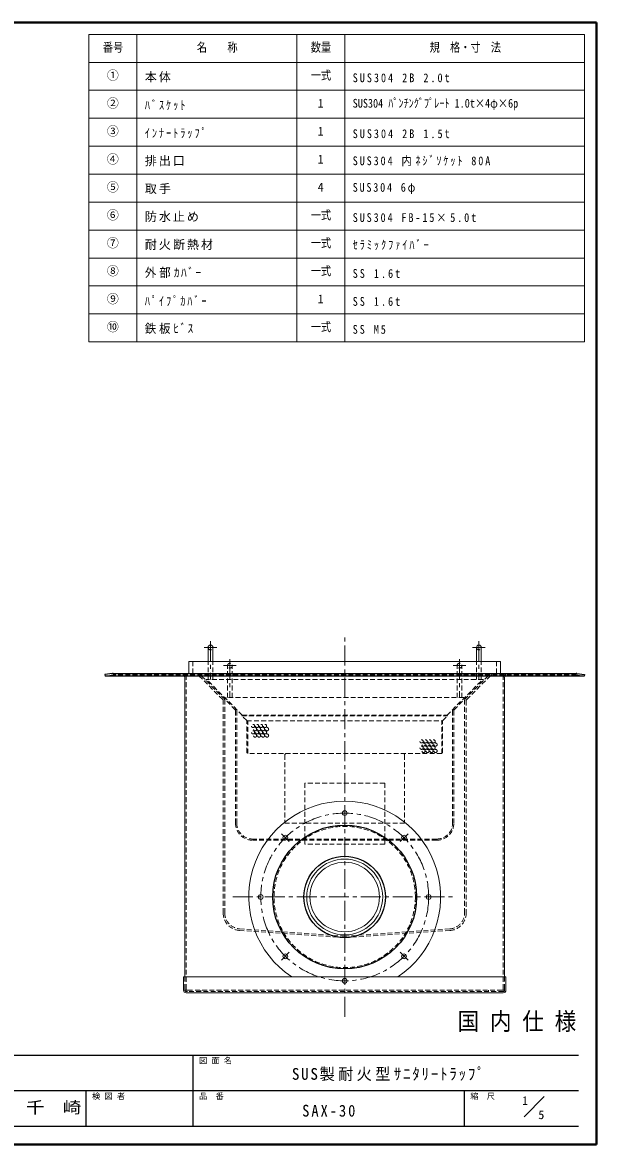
# Model space of a CAD drawing. Units: millimetres at full size, sheet at 1:5; details may follow other scales. Extents: x -1057 to 968, y -699 to 706.
# Drawn here: x 250 to 968, y -699 to 706 of the extents above; entities that cross this region are included whole.
import ezdxf
from ezdxf.enums import TextEntityAlignment as Align

# ---------------------------------------------------------------- set-up
doc = ezdxf.new("R2010")
doc.units = ezdxf.units.MM
doc.header["$LTSCALE"] = 5
doc.linetypes.add('CHAIN1', pattern=[8, 5, -1, 1, -1])
doc.linetypes.add('DASHED1', pattern=[1.8, 1.2, -0.6])
doc.layers.add('0-0_ﾚｲﾔ1', color=4, linetype='Continuous', lineweight=9)
doc.styles.add('ＭＳ ゴシック', font='')
doc.styles.get('ＭＳ ゴシック').set_extended_font_data('MS Gothic')

msp = doc.modelspace()

# ---------------------------------------------------------------- linework, layer by layer
at = {"layer": '0-0_ﾚｲﾔ1', "color": 1, "lineweight": 40}
for p, q in [((968.039, 705.682), (-1056.961, 705.682)), ((968.039, -699.318), (968.039, 705.682)), ((968.039, -699.318), (-1056.961, -699.318))]:
    msp.add_line(p, q, dxfattribs=at)
at = {"layer": '0-0_ﾚｲﾔ1', "color": 3, "lineweight": 18}
for p, q in [((333.039, 690.682), (953.039, 690.682)), ((333.039, 690.682), (333.039, 305.682)), ((393.039, 690.682), (393.039, 305.682)), ((593.039, 690.682), (593.039, 305.682)), ((653.039, 690.682), (653.039, 305.682)), ((953.039, 690.682), (953.039, 305.682)), ((333.039, 655.682), (953.039, 655.682)), ((333.039, 620.682), (953.039, 620.682)), ((333.039, 585.682), (953.039, 585.682)), ((333.039, 550.682), (953.039, 550.682)), ((333.039, 515.682), (953.039, 515.682)), ((333.039, 480.682), (953.039, 480.682)), ((333.039, 445.682), (953.039, 445.682)), ((333.039, 410.682), (953.039, 410.682)), ((333.039, 375.682), (953.039, 375.682)), ((333.039, 340.682), (953.039, 340.682)), ((333.039, 305.682), (953.039, 305.682))]:
    msp.add_line(p, q, dxfattribs=at)
at = {"layer": '0-0_ﾚｲﾔ1', "linetype": 'CHAIN1'}
for p, q in [((485.16, -68.818), (485.16, -116.818)), ((653.039, -539.318), (653.039, -64.318)), ((820.918, -68.818), (820.918, -116.818)), ((493.16, -76.818), (477.16, -76.818)), ((812.918, -76.818), (828.918, -76.818)), ((509.453, -91.697), (509.453, -139.697)), ((796.625, -91.697), (796.625, -139.697)), ((517.453, -99.697), (501.453, -99.697)), ((788.625, -99.697), (804.625, -99.697)), ((573.843, -310.122), (583.743, -320.022)), ((722.336, -320.022), (732.235, -310.122)), ((513.039, -389.318), (793.039, -389.318)), ((583.743, -458.615), (573.843, -468.514)), ((722.336, -458.615), (732.235, -468.514))]:
    msp.add_line(p, q, dxfattribs=at)
at = {"layer": '0-0_ﾚｲﾔ1'}
for p, q in [((482.16, -94.318), (482.16, -76.818)), ((488.16, -94.318), (488.16, -76.818)), ((817.918, -94.318), (817.918, -76.818)), ((823.918, -94.318), (823.918, -76.818))]:
    msp.add_line(p, q, dxfattribs=at)
at = {"layer": '0-0_ﾚｲﾔ1', "linetype": 'DASHED1'}
for p, q in [((463.039, -109.318), (463.039, -94.318)), ((482.16, -116.818), (482.16, -94.318)), ((488.16, -116.818), (488.16, -94.318)), ((817.918, -116.818), (817.918, -94.318)), ((823.918, -116.818), (823.918, -94.318)), ((843.039, -109.318), (843.039, -94.318)), ((363.357, -112.893), (363.357, -111.318)), ((500.453, -142.061), (470.296, -111.904)), ((516.1, -154.879), (471.711, -110.49)), ((506.453, -139.697), (506.453, -99.697)), ((512.453, -139.697), (512.453, -99.697)), ((789.978, -154.879), (834.368, -110.49)), ((793.625, -139.697), (793.625, -99.697)), ((799.625, -139.697), (799.625, -99.697)), ((805.625, -142.061), (835.782, -111.904)), ((942.721, -112.893), (942.721, -111.318)), ((454.639, -504.518), (454.639, -114.518)), ((524.959, -161.617), (480.16, -116.818)), ((825.918, -116.818), (480.16, -116.818)), ((781.119, -161.617), (825.918, -116.818)), ((825.918, -116.818), (826.978, -117.879)), ((851.439, -504.518), (851.439, -114.518)), ((504.453, -139.697), (503.746, -140.404)), ((801.625, -139.697), (504.453, -139.697)), ((801.625, -139.697), (802.332, -140.404)), ((501.039, -409.318), (501.039, -143.475)), ((503.039, -409.318), (503.039, -143.475)), ((803.039, -409.318), (803.039, -143.475)), ((805.039, -143.475), (805.039, -409.318)), ((516.539, -155.94), (516.539, -296.818)), ((518.039, -155.94), (518.039, -296.818)), ((530.445, -168.517), (524.252, -162.324)), ((524.959, -161.617), (781.119, -161.617)), ((775.634, -168.517), (781.826, -162.324)), ((781.119, -161.617), (781.826, -162.324)), ((788.039, -155.94), (788.039, -296.818)), ((789.539, -155.94), (789.539, -296.818)), ((530.648, -168.81), (775.43, -168.81)), ((530.738, -208.697), (530.738, -169.224)), ((531.738, -209.697), (531.738, -168.81)), ((774.341, -209.697), (774.341, -168.81)), ((775.341, -208.697), (775.341, -169.224)), ((531.738, -208.697), (530.738, -208.697)), ((774.341, -209.697), (531.738, -209.697)), ((774.341, -208.697), (775.341, -208.697)), ((578.039, -211.697), (578.039, -296.818)), ((728.039, -211.697), (728.039, -296.818)), ((603.039, -246.818), (603.039, -323.318)), ((703.039, -246.818), (603.039, -246.818)), ((728.039, -296.818), (578.039, -296.818)), ((768.039, -316.818), (538.039, -316.818)), ((768.039, -318.318), (538.039, -318.318)), ((521.508, -431.265), (649.489, -440.194)), ((521.647, -429.27), (649.629, -438.199)), ((784.431, -429.27), (656.45, -438.199)), ((784.57, -431.265), (656.589, -440.194)), ((453.039, -489.318), (453.039, -506.118)), ((853.039, -489.318), (853.039, -506.118)), ((851.439, -507.718), (454.639, -507.718)), ((849.839, -506.118), (456.239, -506.118)), ((473.039, -507.718), (473.039, -506.118)), ((833.039, -507.718), (833.039, -506.118))]:
    msp.add_line(p, q, dxfattribs=at)
at = {"layer": '0-0_ﾚｲﾔ1', "color": 7, "lineweight": 18}
for p, q in [((848.039, -94.318), (848.039, -109.318)), ((363.357, -112.893), (363.357, -112.918)), ((942.721, -112.918), (363.357, -112.918)), ((453.039, -114.518), (453.039, -489.318)), ((853.039, -114.518), (853.039, -489.318)), ((942.721, -112.893), (942.721, -112.918)), ((451.439, -489.318), (451.439, -506.118)), ((854.639, -489.318), (451.439, -489.318)), ((854.639, -489.318), (854.639, -506.118)), ((454.639, -509.318), (851.439, -509.318)), ((877.428, -664.572), (902.682, -639.318))]:
    msp.add_line(p, q, dxfattribs=at)
at = {"layer": '0-0_ﾚｲﾔ1', "color": 5, "lineweight": 25}
for p, q in [((362.725, -109.368), (353.039, -110.918)), ((353.039, -110.918), (353.355, -112.893)), ((363.357, -109.318), (942.721, -109.318)), ((943.353, -109.368), (953.039, -110.918)), ((953.039, -110.918), (952.723, -112.893)), ((952.723, -112.893), (353.355, -112.893))]:
    msp.add_line(p, q, dxfattribs=at)
at = {"layer": '0-0_ﾚｲﾔ1', "color": 7, "linetype": 'DASHED1', "lineweight": 18}
for p, q in [((363.041, -111.343), (353.355, -112.893)), ((942.721, -111.318), (363.357, -111.318)), ((943.037, -111.343), (952.723, -112.893)), ((480.16, -116.818), (479.1, -117.879))]:
    msp.add_line(p, q, dxfattribs=at)
at = {"layer": '0-0_ﾚｲﾔ1', "color": 6, "lineweight": 25}
for p, q in [((-1034.461, -587.532), (945.539, -587.532)), ((463.396, -676.818), (463.396, -587.532)), ((945.539, -632.175), (-72.318, -632.175)), ((329.468, -676.818), (329.468, -632.175)), ((802.682, -676.818), (802.682, -632.175)), ((945.539, -676.818), (-1034.461, -676.818))]:
    msp.add_line(p, q, dxfattribs=at)
at = {"layer": '0-0_ﾚｲﾔ1', "color": 7, "lineweight": 18}
msp.add_lwpolyline([(848.039, -94.318), (458.039, -94.318), (458.039, -109.318)], dxfattribs=at)
at = {"layer": '0-0_ﾚｲﾔ1', "linetype": 'DASHED1'}
for points in [[(524.959, -161.617), (524.252, -162.324), (781.826, -162.324)], [(703.039, -246.818), (703.039, -323.318), (603.039, -323.318)]]:
    msp.add_lwpolyline(points, dxfattribs=at)
for centre, radius in [((509.453, -99.697), 3), ((796.625, -99.697), 3), ((538.435, -175.217), 2), ((538.435, -183.217), 2), ((540.935, -179.217), 2), ((543.435, -175.217), 2), ((543.435, -183.217), 2), ((545.935, -179.217), 2), ((548.435, -175.217), 2), ((548.435, -183.217), 2), ((550.935, -179.217), 2), ((553.435, -175.217), 2), ((553.435, -183.217), 2), ((555.935, -179.217), 2), ((540.935, -187.217), 2), ((545.935, -187.217), 2), ((550.935, -187.217), 2), ((555.935, -187.217), 2), ((749.172, -194.507), 2), ((751.672, -198.507), 2), ((754.172, -194.507), 2), ((756.672, -198.507), 2), ((759.172, -194.507), 2), ((761.672, -198.507), 2), ((764.172, -194.507), 2), ((766.672, -198.507), 2), ((749.172, -202.507), 2), ((751.672, -206.507), 2), ((754.172, -202.507), 2), ((756.672, -206.507), 2), ((759.172, -202.507), 2), ((761.672, -206.507), 2), ((764.172, -202.507), 2), ((766.672, -206.507), 2)]:
    msp.add_circle(centre, radius, dxfattribs=at)
at = {"layer": '0-0_ﾚｲﾔ1', "linetype": 'CHAIN1'}
msp.add_circle((653.039, -389.318), 105, dxfattribs=at)
at = {"layer": '0-0_ﾚｲﾔ1', "color": 7, "lineweight": 18}
for centre in [(653.039, -284.318), (578.793, -315.072), (727.285, -315.072), (548.039, -389.318), (758.039, -389.318), (578.793, -463.564), (727.285, -463.564), (653.039, -494.318)]:
    msp.add_circle(centre, 3, dxfattribs=at)
at = {"layer": '0-0_ﾚｲﾔ1', "color": 5, "lineweight": 25}
for radius in [90, 51]:
    msp.add_circle((653.039, -389.318), radius, dxfattribs=at)
at = {"layer": '0-0_ﾚｲﾔ1', "color": 7, "linetype": 'DASHED1', "lineweight": 18}
msp.add_circle((653.039, -389.318), 88.4, dxfattribs=at)
at = {"layer": '0-0_ﾚｲﾔ1'}
for radius in [47.5, 43.5]:
    msp.add_circle((653.039, -389.318), radius, dxfattribs=at)
for centre in [(485.16, -76.818), (820.918, -76.818)]:
    msp.add_arc(centre, 3, 0, 180, dxfattribs=at)
at = {"layer": '0-0_ﾚｲﾔ1', "linetype": 'DASHED1'}
for centre, radius, start, end in [((485.16, -76.818), 3, 180, 0), ((820.918, -76.818), 3, 180, 0), ((451.439, -114.518), 3.2, 0, 90), ((468.882, -113.318), 4, 45, 90), ((468.882, -113.318), 2, 45, 90), ((837.196, -113.318), 4, 90, 135), ((837.196, -113.318), 2, 90, 135), ((854.639, -114.518), 3.2, 90, 180), ((499.039, -143.475), 2, 0, 45), ((499.039, -143.475), 4, 0, 45), ((515.039, -155.94), 3, 0, 45), ((791.039, -155.94), 3, 135, 180), ((807.039, -143.475), 4, 135, 180), ((807.039, -143.475), 2, 135, 180), ((515.039, -155.94), 1.5, 0, 45), ((529.738, -169.224), 1, 0, 45), ((776.341, -169.224), 1, 135, 180), ((791.039, -155.94), 1.5, 135, 180), ((580.039, -211.697), 2, 90, 180), ((726.039, -211.697), 2, 0, 90), ((538.039, -296.818), 21.5, 180, 270), ((538.039, -296.818), 20, 180, 270), ((768.039, -296.818), 20, 270, 0), ((768.039, -296.818), 21.5, 270, 0), ((523.039, -409.318), 22, 180, 266.00876), ((523.039, -409.318), 20, 180, 266.00876), ((783.039, -409.318), 20, 273.99124, 0), ((783.039, -409.318), 22, 273.99124, 0), ((653.039, -389.318), 49, 266.00876, 273.99124), ((456.239, -504.518), 3.2, 180, 270), ((456.239, -504.518), 1.6, 180, 270), ((849.839, -504.518), 1.6, 270, 0), ((849.839, -504.518), 3.2, 270, 0), ((454.639, -506.118), 1.6, 180, 270), ((851.439, -506.118), 1.6, 270, 0)]:
    msp.add_arc(centre, radius, start, end, dxfattribs=at)
at = {"layer": '0-0_ﾚｲﾔ1', "color": 5, "lineweight": 25}
for centre, start, end in [((363.357, -113.318), 90, 99.09028), ((942.721, -113.318), 80.90972, 90)]:
    msp.add_arc(centre, 4, start, end, dxfattribs=at)
at = {"layer": '0-0_ﾚｲﾔ1', "color": 7, "linetype": 'DASHED1', "lineweight": 18}
for centre, start, end in [((363.357, -113.318), 90, 99.09028), ((942.721, -113.318), 80.90972, 90), ((726.039, -211.697), 0, 90)]:
    msp.add_arc(centre, 2, start, end, dxfattribs=at)
at = {"layer": '0-0_ﾚｲﾔ1', "color": 7, "lineweight": 18}
for centre, radius, start, end in [((451.439, -114.518), 1.6, 0, 90), ((854.639, -114.518), 1.6, 90, 180), ((653.039, -389.318), 120, 303.55731, 236.44269), ((454.639, -506.118), 3.2, 180, 270), ((851.439, -506.118), 3.2, 270, 0)]:
    msp.add_arc(centre, radius, start, end, dxfattribs=at)

# ---------------------------------------------------------------- texts
at = {"layer": '0-0_ﾚｲﾔ1', "color": 7, "style": 'ＭＳ ゴシック'}
for s, height, width, p in [('番号', 11, 0.85, (350.539, 665.682)), ('名\u3000\u3000称', 11, 0.85, (468.039, 665.682)), ('数量', 11, 0.85, (610.539, 665.682)), ('規\u3000格・寸\u3000法', 11, 0.85, (759.289, 665.682)), ('一式', 11, 0.85, (610.539, 630.682)), ('SUS304 ﾊﾟﾝﾁﾝｸﾞﾌﾟﾚｰﾄ 1.0t×4φ×6p', 11, 0.85, (663.039, 595.682)), ('一式', 11, 0.85, (610.539, 455.682)), ('一式', 11, 0.85, (610.539, 420.682)), ('一式', 11, 0.85, (610.539, 385.682)), ('一式', 11, 0.85, (610.539, 315.682)), ('国 内 仕 様', 21.99, 0.9, (794.289, -562.532)), ('千\u3000崎', 14.66, 1.15, (254.468, -664.497))]:
    msp.add_text(s, height=height, dxfattribs=dict(at, width=width)).set_placement(p, align=Align.BOTTOM_LEFT)
for s, height, p in [('①', 11, (355.539, 630.682)), ('②', 11, (355.539, 595.682)), ('1', 11, (619.289, 595.682)), ('③', 11, (355.539, 560.682)), ('1', 11, (619.289, 560.682)), ('④', 11, (355.539, 525.682)), ('1', 11, (619.289, 525.682)), ('⑤', 11, (355.539, 490.682)), ('4', 11, (619.289, 490.682)), ('⑥', 11, (355.539, 455.682)), ('⑦', 11, (355.539, 420.682)), ('⑧', 11, (355.539, 385.682)), ('⑨', 11, (355.539, 350.682)), ('1', 11, (619.289, 350.682)), ('⑩', 11, (355.539, 315.682)), ('図 面 名', 7.331, (470.896, -600.032)), ('検 図 者', 7.331, (336.968, -644.675)), ('品\u3000番', 7.331, (470.896, -644.675)), ('縮\u3000尺', 7.331, (810.182, -644.675)), ('1', 11, (874.888, -653.08)), ('5', 11, (895.248, -670.77))]:
    msp.add_text(s, height=height, dxfattribs=at).set_placement(p, align=Align.BOTTOM_LEFT)
at = {"layer": '0-0_ﾚｲﾔ1', "color": 7, "attachment_point": 7, "style": 'ＭＳ ゴシック'}
for s, insert, char_height in [('\\T1.17;本体', (403.039, 630.682), 11), ('\\T1.39;\\W0.85;SUS304\\~2B\\~2.0t', (663.039, 630.682), 11), ('\\T1.39;\\W0.85;ﾊﾞｽｹｯﾄ', (403.039, 595.682), 11), ('\\T1.39;\\W0.85;ｲﾝﾅｰﾄﾗｯﾌﾟ', (403.039, 560.682), 11), ('\\T1.39;\\W0.85;SUS304\\~2B\\~1.5t', (663.039, 560.682), 11), ('\\T1.17;排出口', (403.039, 525.682), 11), ('\\T1.37;\\W0.85;SUS304\\~内ﾈｼﾞｿｹｯﾄ\\~80A', (663.039, 525.682), 11), ('\\T1.17;取手', (403.039, 490.682), 11), ('\\T1.35;\\W0.85;SUS304\\~6φ', (663.039, 490.682), 11), ('\\T1.17;防水止め', (403.039, 455.682), 11), ('\\T1.37;\\W0.85;SUS304\\~FB-15×5.0t', (663.039, 455.682), 11), ('\\T1.17;耐火断熱材', (403.039, 420.682), 11), ('\\T1.39;\\W0.85;ｾﾗﾐｯｸﾌｧｲﾊﾞｰ', (663.039, 420.682), 11), ('\\T1.27;\\W0.95;外部ｶﾊﾞｰ', (403.039, 385.682), 11), ('\\T1.39;\\W0.85;SS\\~1.6t', (663.039, 385.682), 11), ('\\T1.39;\\W0.85;ﾊﾟｲﾌﾟｶﾊﾞｰ', (403.039, 350.682), 11), ('\\T1.39;\\W0.85;SS\\~1.6t', (663.039, 350.682), 11), ('\\T1.25;\\W0.95;鉄板ﾋﾞｽ', (403.039, 315.682), 11), ('\\T1.38;\\W0.85;SS\\~M5', (663.039, 315.682), 11), ('\\T1.22;\\W0.95;SUS製耐火型ｻﾆﾀﾘｰﾄﾗｯﾌﾟ', (586.968, -619.854), 14.66), ('\\T1.28;\\W0.9;SAX-30', (599.914, -664.497), 14.66)]:
    msp.add_mtext(s, dxfattribs=dict(at, insert=insert, char_height=char_height))

doc.saveas('drawing.dxf')
